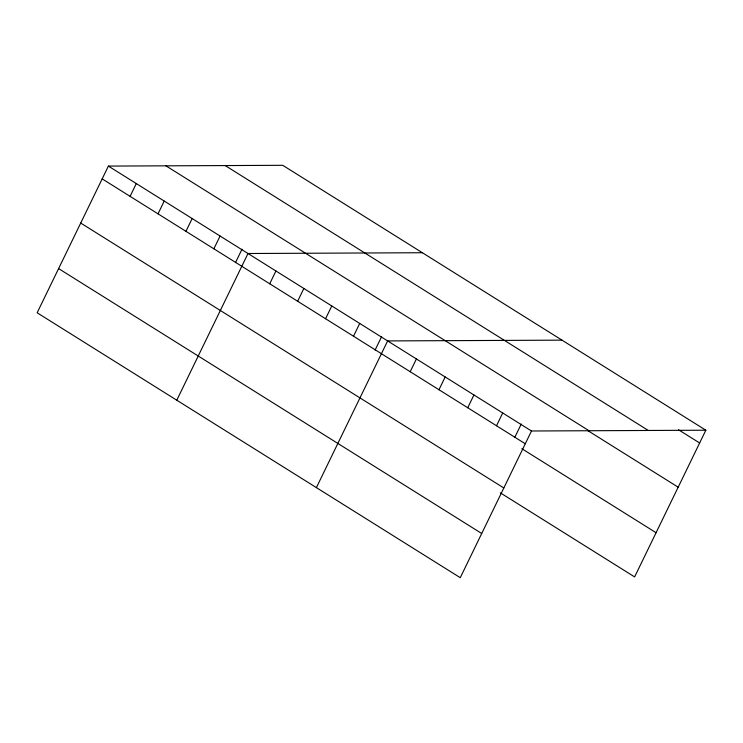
<?xml version="1.0" encoding="UTF-8"?>
<svg xmlns="http://www.w3.org/2000/svg" width="743" height="743" viewBox="0 0 743 743"><rect width="100%" height="100%" fill="white"/><g stroke="black" fill="none" stroke-linecap="round" stroke-linejoin="round"><path stroke-width="1.11" d="M705.85 430.216L282.739 165.308L108.385 166.088L37.15 312.784L460.261 577.692L531.486 430.996L705.85 430.216L634.615 576.912L500.355 492.85M130.099 196.356L136.303 183.567M158.027 213.835L164.231 201.056M185.954 231.324L192.158 218.535M213.873 248.803L220.086 236.023M235.485 262.641L242.014 249.184M176.778 400.208L248.004 253.512L422.368 252.731M269.728 283.77L275.932 270.991M297.646 301.259L303.859 288.479M325.573 318.738L331.787 305.958M353.501 336.226L359.705 323.446M375.104 350.055L381.642 336.607M316.397 487.622L387.632 340.926L561.996 340.145M410.201 371.723L416.405 358.943M438.964 389.741L445.178 376.952M467.737 407.749L473.95 394.97M496.51 425.767L502.714 412.978M514.732 437.478L521.261 424.03M678.545 429.788L699.646 442.995M225.203 165.568L648.314 430.476M165.921 165.828L589.032 430.736M588.038 430.745L678.183 487.194M108.385 166.088L531.486 430.996M102.172 178.868L525.282 443.775M521.809 448.661L656.078 532.722M80.718 223.058L503.819 487.965M58.604 268.594L481.715 533.502"/></g></svg>
